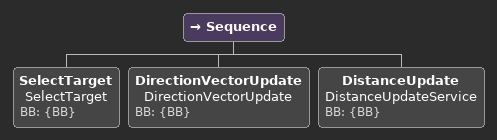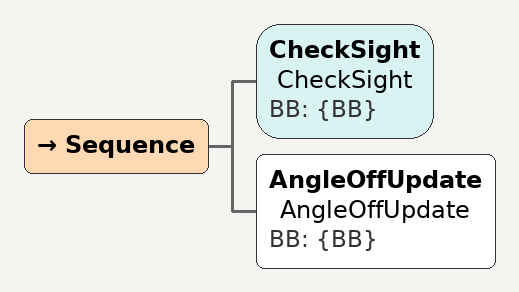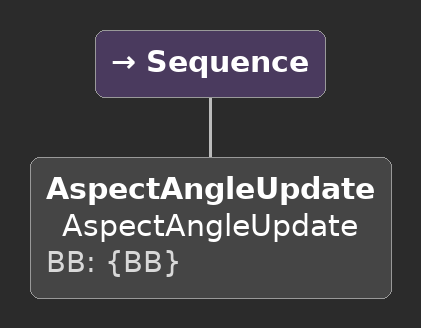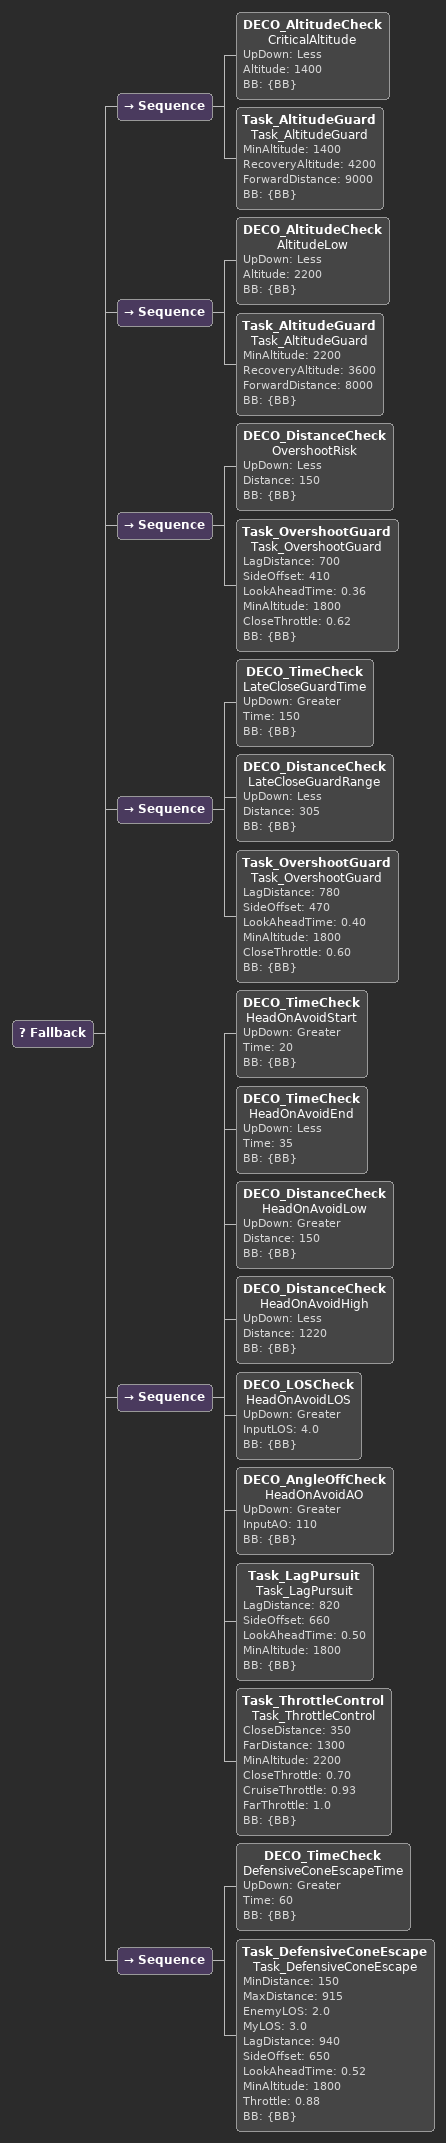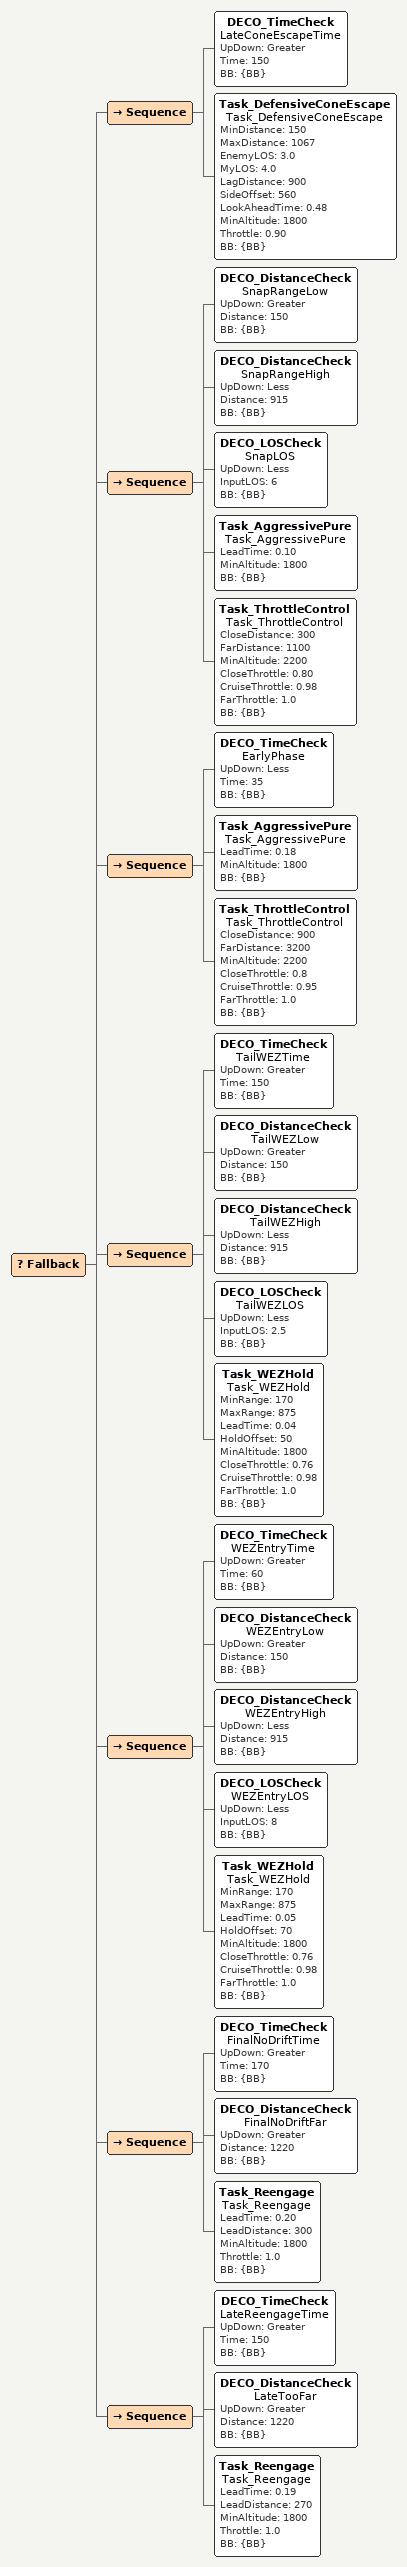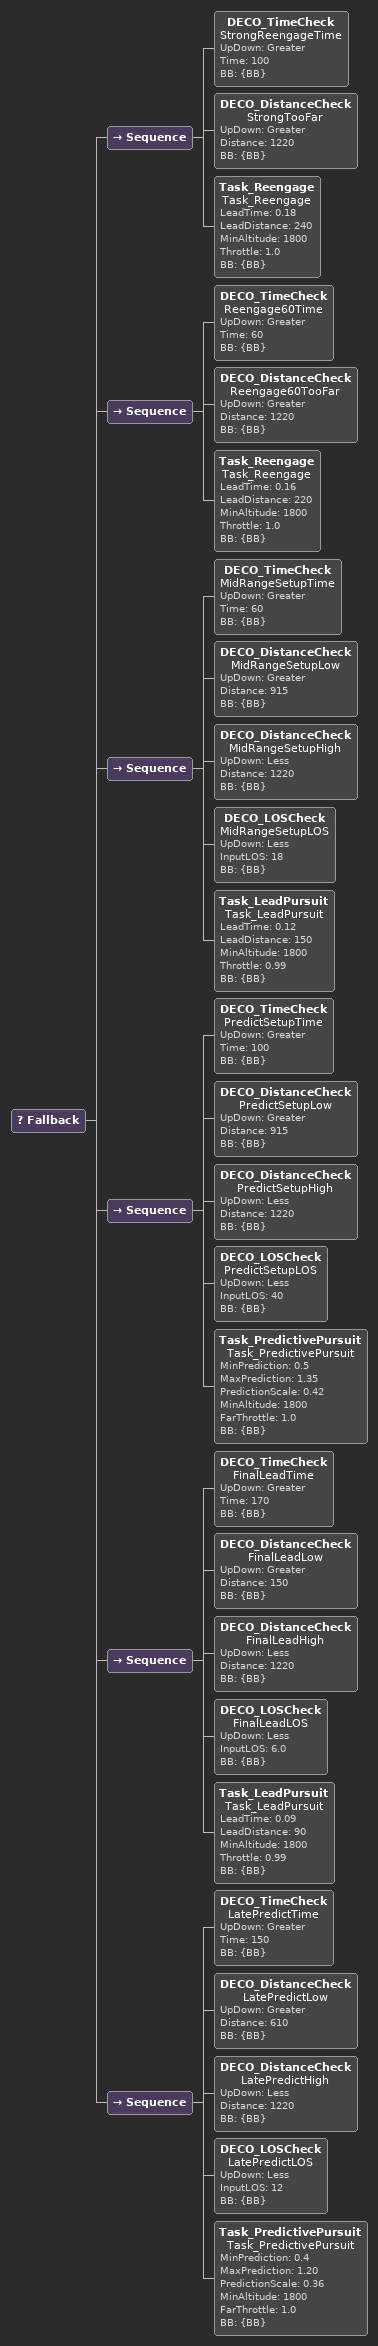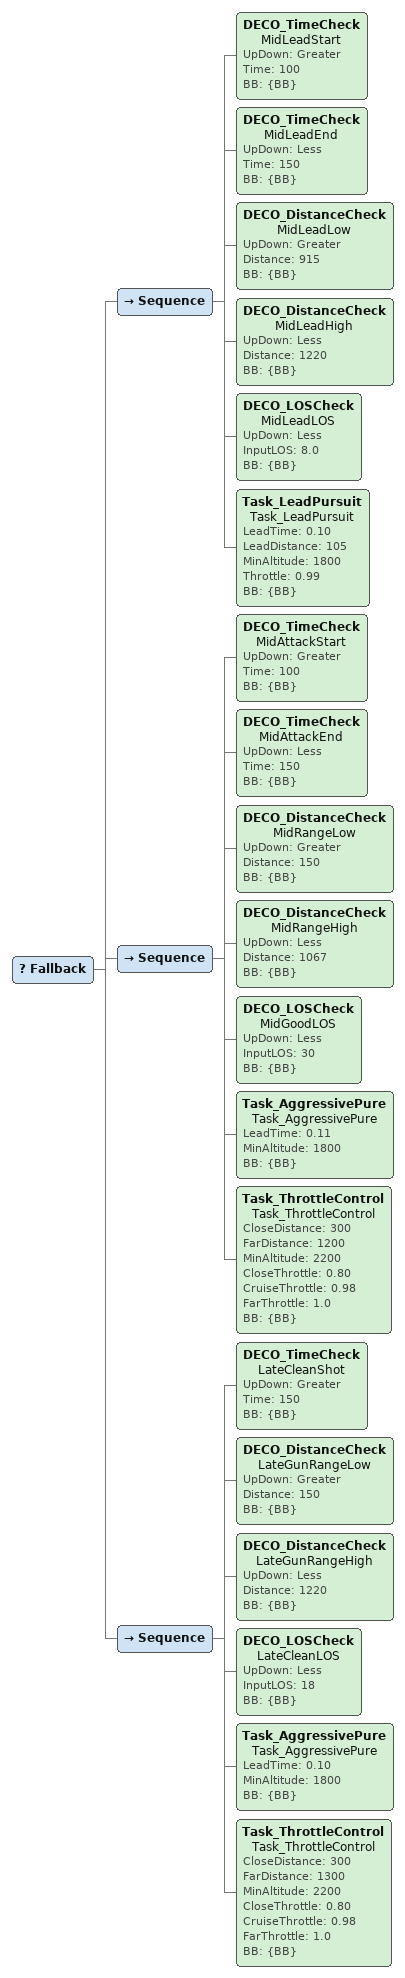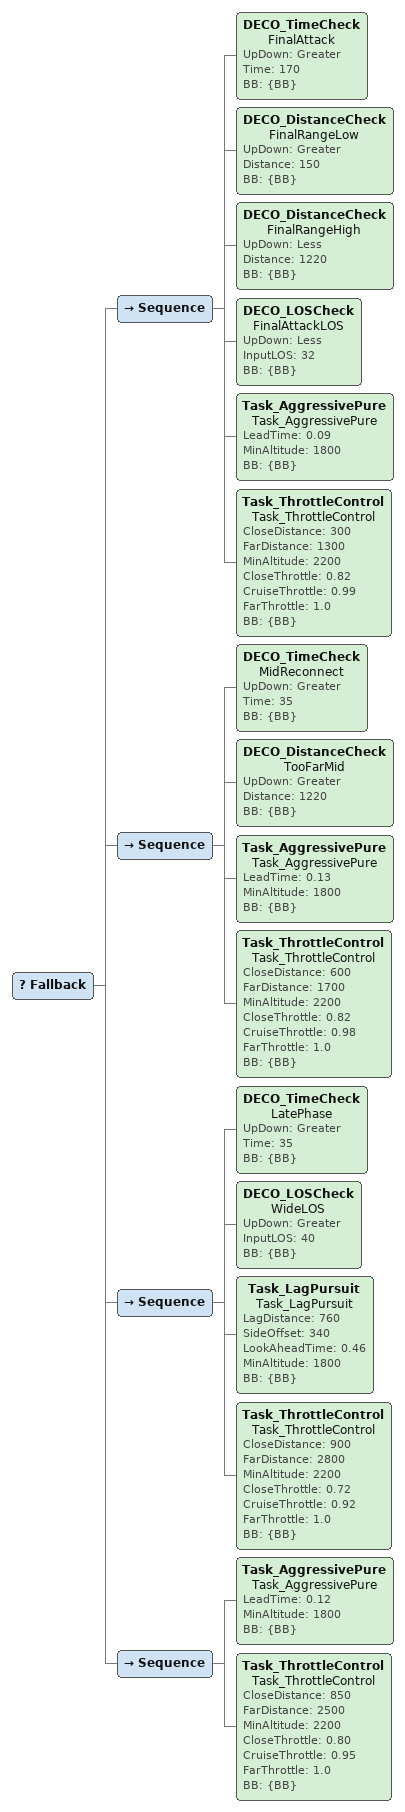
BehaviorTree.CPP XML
<Sequence>
  <SelectTarget name="SelectTarget" BB="{BB}"/>
  <DirectionVectorUpdate name="DirectionVectorUpdate" BB="{BB}"/>
  <DistanceUpdate name="DistanceUpdateService" BB="{BB}"/>
</Sequence>

<Sequence>
  <CheckSight name="CheckSight" BB="{BB}"/>
  <AngleOffUpdate name="AngleOffUpdate" BB="{BB}"/>
</Sequence>

<Sequence>
  <AspectAngleUpdate name="AspectAngleUpdate" BB="{BB}"/>
</Sequence>

<Fallback>
  <Sequence>
    <DECO_AltitudeCheck name="CriticalAltitude" UpDown="Less" Altitude="1400" BB="{BB}"/>
    <Task_AltitudeGuard name="Task_AltitudeGuard" MinAltitude="1400" RecoveryAltitude="4200" ForwardDistance="9000" BB="{BB}"/>
  </Sequence>

  <Sequence>
    <DECO_AltitudeCheck name="AltitudeLow" UpDown="Less" Altitude="2200" BB="{BB}"/>
    <Task_AltitudeGuard name="Task_AltitudeGuard" MinAltitude="2200" RecoveryAltitude="3600" ForwardDistance="8000" BB="{BB}"/>
  </Sequence>

  <Sequence>
    <DECO_DistanceCheck name="OvershootRisk" UpDown="Less" Distance="150" BB="{BB}"/>
    <Task_OvershootGuard name="Task_OvershootGuard" LagDistance="700" SideOffset="410" LookAheadTime="0.36" MinAltitude="1800" CloseThrottle="0.62" BB="{BB}"/>
  </Sequence>

  <Sequence>
    <DECO_TimeCheck name="LateCloseGuardTime" UpDown="Greater" Time="150" BB="{BB}"/>
    <DECO_DistanceCheck name="LateCloseGuardRange" UpDown="Less" Distance="305" BB="{BB}"/>
    <Task_OvershootGuard name="Task_OvershootGuard" LagDistance="780" SideOffset="470" LookAheadTime="0.40" MinAltitude="1800" CloseThrottle="0.60" BB="{BB}"/>
  </Sequence>

  <Sequence>
    <DECO_TimeCheck name="HeadOnAvoidStart" UpDown="Greater" Time="20" BB="{BB}"/>
    <DECO_TimeCheck name="HeadOnAvoidEnd" UpDown="Less" Time="35" BB="{BB}"/>
    <DECO_DistanceCheck name="HeadOnAvoidLow" UpDown="Greater" Distance="150" BB="{BB}"/>
    <DECO_DistanceCheck name="HeadOnAvoidHigh" UpDown="Less" Distance="1220" BB="{BB}"/>
    <DECO_LOSCheck name="HeadOnAvoidLOS" UpDown="Greater" InputLOS="4.0" BB="{BB}"/>
    <DECO_AngleOffCheck name="HeadOnAvoidAO" UpDown="Greater" InputAO="110" BB="{BB}"/>
    <Task_LagPursuit name="Task_LagPursuit" LagDistance="820" SideOffset="660" LookAheadTime="0.50" MinAltitude="1800" BB="{BB}"/>
    <Task_ThrottleControl name="Task_ThrottleControl" CloseDistance="350" FarDistance="1300" MinAltitude="2200" CloseThrottle="0.70" CruiseThrottle="0.93" FarThrottle="1.0" BB="{BB}"/>
  </Sequence>

  <Sequence>
    <DECO_TimeCheck name="DefensiveConeEscapeTime" UpDown="Greater" Time="60" BB="{BB}"/>
    <Task_DefensiveConeEscape name="Task_DefensiveConeEscape" MinDistance="150" MaxDistance="915" EnemyLOS="2.0" MyLOS="3.0" LagDistance="940" SideOffset="650" LookAheadTime="0.52" MinAltitude="1800" Throttle="0.88" BB="{BB}"/>
  </Sequence>
</Fallback>

<Fallback>
  <Sequence>
    <DECO_TimeCheck name="LateConeEscapeTime" UpDown="Greater" Time="150" BB="{BB}"/>
    <Task_DefensiveConeEscape name="Task_DefensiveConeEscape" MinDistance="150" MaxDistance="1067" EnemyLOS="3.0" MyLOS="4.0" LagDistance="900" SideOffset="560" LookAheadTime="0.48" MinAltitude="1800" Throttle="0.90" BB="{BB}"/>
  </Sequence>

  <Sequence>
    <DECO_DistanceCheck name="SnapRangeLow" UpDown="Greater" Distance="150" BB="{BB}"/>
    <DECO_DistanceCheck name="SnapRangeHigh" UpDown="Less" Distance="915" BB="{BB}"/>
    <DECO_LOSCheck name="SnapLOS" UpDown="Less" InputLOS="6" BB="{BB}"/>
    <Task_AggressivePure name="Task_AggressivePure" LeadTime="0.10" MinAltitude="1800" BB="{BB}"/>
    <Task_ThrottleControl name="Task_ThrottleControl" CloseDistance="300" FarDistance="1100" MinAltitude="2200" CloseThrottle="0.80" CruiseThrottle="0.98" FarThrottle="1.0" BB="{BB}"/>
  </Sequence>

  <Sequence>
    <DECO_TimeCheck name="EarlyPhase" UpDown="Less" Time="35" BB="{BB}"/>
    <Task_AggressivePure name="Task_AggressivePure" LeadTime="0.18" MinAltitude="1800" BB="{BB}"/>
    <Task_ThrottleControl name="Task_ThrottleControl" CloseDistance="900" FarDistance="3200" MinAltitude="2200" CloseThrottle="0.8" CruiseThrottle="0.95" FarThrottle="1.0" BB="{BB}"/>
  </Sequence>

  <Sequence>
    <DECO_TimeCheck name="TailWEZTime" UpDown="Greater" Time="150" BB="{BB}"/>
    <DECO_DistanceCheck name="TailWEZLow" UpDown="Greater" Distance="150" BB="{BB}"/>
    <DECO_DistanceCheck name="TailWEZHigh" UpDown="Less" Distance="915" BB="{BB}"/>
    <DECO_LOSCheck name="TailWEZLOS" UpDown="Less" InputLOS="2.5" BB="{BB}"/>
    <Task_WEZHold name="Task_WEZHold" MinRange="170" MaxRange="875" LeadTime="0.04" HoldOffset="50" MinAltitude="1800" CloseThrottle="0.76" CruiseThrottle="0.98" FarThrottle="1.0" BB="{BB}"/>
  </Sequence>

  <Sequence>
    <DECO_TimeCheck name="WEZEntryTime" UpDown="Greater" Time="60" BB="{BB}"/>
    <DECO_DistanceCheck name="WEZEntryLow" UpDown="Greater" Distance="150" BB="{BB}"/>
    <DECO_DistanceCheck name="WEZEntryHigh" UpDown="Less" Distance="915" BB="{BB}"/>
    <DECO_LOSCheck name="WEZEntryLOS" UpDown="Less" InputLOS="8" BB="{BB}"/>
    <Task_WEZHold name="Task_WEZHold" MinRange="170" MaxRange="875" LeadTime="0.05" HoldOffset="70" MinAltitude="1800" CloseThrottle="0.76" CruiseThrottle="0.98" FarThrottle="1.0" BB="{BB}"/>
  </Sequence>

  <Sequence>
    <DECO_TimeCheck name="FinalNoDriftTime" UpDown="Greater" Time="170" BB="{BB}"/>
    <DECO_DistanceCheck name="FinalNoDriftFar" UpDown="Greater" Distance="1220" BB="{BB}"/>
    <Task_Reengage name="Task_Reengage" LeadTime="0.20" LeadDistance="300" MinAltitude="1800" Throttle="1.0" BB="{BB}"/>
  </Sequence>

  <Sequence>
    <DECO_TimeCheck name="LateReengageTime" UpDown="Greater" Time="150" BB="{BB}"/>
    <DECO_DistanceCheck name="LateTooFar" UpDown="Greater" Distance="1220" BB="{BB}"/>
    <Task_Reengage name="Task_Reengage" LeadTime="0.19" LeadDistance="270" MinAltitude="1800" Throttle="1.0" BB="{BB}"/>
  </Sequence>
</Fallback>

<Fallback>
  <Sequence>
    <DECO_TimeCheck name="StrongReengageTime" UpDown="Greater" Time="100" BB="{BB}"/>
    <DECO_DistanceCheck name="StrongTooFar" UpDown="Greater" Distance="1220" BB="{BB}"/>
    <Task_Reengage name="Task_Reengage" LeadTime="0.18" LeadDistance="240" MinAltitude="1800" Throttle="1.0" BB="{BB}"/>
  </Sequence>

  <Sequence>
    <DECO_TimeCheck name="Reengage60Time" UpDown="Greater" Time="60" BB="{BB}"/>
    <DECO_DistanceCheck name="Reengage60TooFar" UpDown="Greater" Distance="1220" BB="{BB}"/>
    <Task_Reengage name="Task_Reengage" LeadTime="0.16" LeadDistance="220" MinAltitude="1800" Throttle="1.0" BB="{BB}"/>
  </Sequence>

  <Sequence>
    <DECO_TimeCheck name="MidRangeSetupTime" UpDown="Greater" Time="60" BB="{BB}"/>
    <DECO_DistanceCheck name="MidRangeSetupLow" UpDown="Greater" Distance="915" BB="{BB}"/>
    <DECO_DistanceCheck name="MidRangeSetupHigh" UpDown="Less" Distance="1220" BB="{BB}"/>
    <DECO_LOSCheck name="MidRangeSetupLOS" UpDown="Less" InputLOS="18" BB="{BB}"/>
    <Task_LeadPursuit name="Task_LeadPursuit" LeadTime="0.12" LeadDistance="150" MinAltitude="1800" Throttle="0.99" BB="{BB}"/>
  </Sequence>

  <Sequence>
    <DECO_TimeCheck name="PredictSetupTime" UpDown="Greater" Time="100" BB="{BB}"/>
    <DECO_DistanceCheck name="PredictSetupLow" UpDown="Greater" Distance="915" BB="{BB}"/>
    <DECO_DistanceCheck name="PredictSetupHigh" UpDown="Less" Distance="1220" BB="{BB}"/>
    <DECO_LOSCheck name="PredictSetupLOS" UpDown="Less" InputLOS="40" BB="{BB}"/>
    <Task_PredictivePursuit name="Task_PredictivePursuit" MinPrediction="0.5" MaxPrediction="1.35" PredictionScale="0.42" MinAltitude="1800" FarThrottle="1.0" BB="{BB}"/>
  </Sequence>

  <Sequence>
    <DECO_TimeCheck name="FinalLeadTime" UpDown="Greater" Time="170" BB="{BB}"/>
    <DECO_DistanceCheck name="FinalLeadLow" UpDown="Greater" Distance="150" BB="{BB}"/>
    <DECO_DistanceCheck name="FinalLeadHigh" UpDown="Less" Distance="1220" BB="{BB}"/>
    <DECO_LOSCheck name="FinalLeadLOS" UpDown="Less" InputLOS="6.0" BB="{BB}"/>
    <Task_LeadPursuit name="Task_LeadPursuit" LeadTime="0.09" LeadDistance="90" MinAltitude="1800" Throttle="0.99" BB="{BB}"/>
  </Sequence>

  <Sequence>
    <DECO_TimeCheck name="LatePredictTime" UpDown="Greater" Time="150" BB="{BB}"/>
    <DECO_DistanceCheck name="LatePredictLow" UpDown="Greater" Distance="610" BB="{BB}"/>
    <DECO_DistanceCheck name="LatePredictHigh" UpDown="Less" Distance="1220" BB="{BB}"/>
    <DECO_LOSCheck name="LatePredictLOS" UpDown="Less" InputLOS="12" BB="{BB}"/>
    <Task_PredictivePursuit name="Task_PredictivePursuit" MinPrediction="0.4" MaxPrediction="1.20" PredictionScale="0.36" MinAltitude="1800" FarThrottle="1.0" BB="{BB}"/>
  </Sequence>
</Fallback>

<Fallback>
  <Sequence>
    <DECO_TimeCheck name="MidLeadStart" UpDown="Greater" Time="100" BB="{BB}"/>
    <DECO_TimeCheck name="MidLeadEnd" UpDown="Less" Time="150" BB="{BB}"/>
    <DECO_DistanceCheck name="MidLeadLow" UpDown="Greater" Distance="915" BB="{BB}"/>
    <DECO_DistanceCheck name="MidLeadHigh" UpDown="Less" Distance="1220" BB="{BB}"/>
    <DECO_LOSCheck name="MidLeadLOS" UpDown="Less" InputLOS="8.0" BB="{BB}"/>
    <Task_LeadPursuit name="Task_LeadPursuit" LeadTime="0.10" LeadDistance="105" MinAltitude="1800" Throttle="0.99" BB="{BB}"/>
  </Sequence>

  <Sequence>
    <DECO_TimeCheck name="MidAttackStart" UpDown="Greater" Time="100" BB="{BB}"/>
    <DECO_TimeCheck name="MidAttackEnd" UpDown="Less" Time="150" BB="{BB}"/>
    <DECO_DistanceCheck name="MidRangeLow" UpDown="Greater" Distance="150" BB="{BB}"/>
    <DECO_DistanceCheck name="MidRangeHigh" UpDown="Less" Distance="1067" BB="{BB}"/>
    <DECO_LOSCheck name="MidGoodLOS" UpDown="Less" InputLOS="30" BB="{BB}"/>
    <Task_AggressivePure name="Task_AggressivePure" LeadTime="0.11" MinAltitude="1800" BB="{BB}"/>
    <Task_ThrottleControl name="Task_ThrottleControl" CloseDistance="300" FarDistance="1200" MinAltitude="2200" CloseThrottle="0.80" CruiseThrottle="0.98" FarThrottle="1.0" BB="{BB}"/>
  </Sequence>

  <Sequence>
    <DECO_TimeCheck name="LateCleanShot" UpDown="Greater" Time="150" BB="{BB}"/>
    <DECO_DistanceCheck name="LateGunRangeLow" UpDown="Greater" Distance="150" BB="{BB}"/>
    <DECO_DistanceCheck name="LateGunRangeHigh" UpDown="Less" Distance="1220" BB="{BB}"/>
    <DECO_LOSCheck name="LateCleanLOS" UpDown="Less" InputLOS="18" BB="{BB}"/>
    <Task_AggressivePure name="Task_AggressivePure" LeadTime="0.10" MinAltitude="1800" BB="{BB}"/>
    <Task_ThrottleControl name="Task_ThrottleControl" CloseDistance="300" FarDistance="1300" MinAltitude="2200" CloseThrottle="0.80" CruiseThrottle="0.98" FarThrottle="1.0" BB="{BB}"/>
  </Sequence>
</Fallback>

<Fallback>
  <Sequence>
    <DECO_TimeCheck name="FinalAttack" UpDown="Greater" Time="170" BB="{BB}"/>
    <DECO_DistanceCheck name="FinalRangeLow" UpDown="Greater" Distance="150" BB="{BB}"/>
    <DECO_DistanceCheck name="FinalRangeHigh" UpDown="Less" Distance="1220" BB="{BB}"/>
    <DECO_LOSCheck name="FinalAttackLOS" UpDown="Less" InputLOS="32" BB="{BB}"/>
    <Task_AggressivePure name="Task_AggressivePure" LeadTime="0.09" MinAltitude="1800" BB="{BB}"/>
    <Task_ThrottleControl name="Task_ThrottleControl" CloseDistance="300" FarDistance="1300" MinAltitude="2200" CloseThrottle="0.82" CruiseThrottle="0.99" FarThrottle="1.0" BB="{BB}"/>
  </Sequence>

  <Sequence>
    <DECO_TimeCheck name="MidReconnect" UpDown="Greater" Time="35" BB="{BB}"/>
    <DECO_DistanceCheck name="TooFarMid" UpDown="Greater" Distance="1220" BB="{BB}"/>
    <Task_AggressivePure name="Task_AggressivePure" LeadTime="0.13" MinAltitude="1800" BB="{BB}"/>
    <Task_ThrottleControl name="Task_ThrottleControl" CloseDistance="600" FarDistance="1700" MinAltitude="2200" CloseThrottle="0.82" CruiseThrottle="0.98" FarThrottle="1.0" BB="{BB}"/>
  </Sequence>

  <Sequence>
    <DECO_TimeCheck name="LatePhase" UpDown="Greater" Time="35" BB="{BB}"/>
    <DECO_LOSCheck name="WideLOS" UpDown="Greater" InputLOS="40" BB="{BB}"/>
    <Task_LagPursuit name="Task_LagPursuit" LagDistance="760" SideOffset="340" LookAheadTime="0.46" MinAltitude="1800" BB="{BB}"/>
    <Task_ThrottleControl name="Task_ThrottleControl" CloseDistance="900" FarDistance="2800" MinAltitude="2200" CloseThrottle="0.72" CruiseThrottle="0.92" FarThrottle="1.0" BB="{BB}"/>
  </Sequence>

  <Sequence>
    <Task_AggressivePure name="Task_AggressivePure" LeadTime="0.12" MinAltitude="1800" BB="{BB}"/>
    <Task_ThrottleControl name="Task_ThrottleControl" CloseDistance="850" FarDistance="2500" MinAltitude="2200" CloseThrottle="0.80" CruiseThrottle="0.95" FarThrottle="1.0" BB="{BB}"/>
  </Sequence>
</Fallback>
